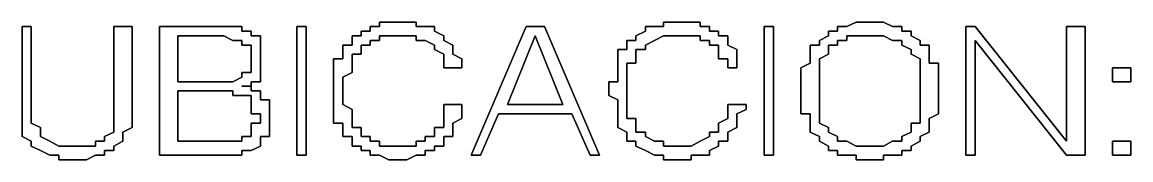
# Model space of a CAD drawing. Header units: metres. Extents: x 2.9 to 42.8, y 1.7 to 28.7.
# Drawn here: x 41.1445 to 41.5713, y 3.6618 to 3.7147 of the extents above; entities that cross this region are included whole.
import ezdxf

# ---------------------------------------------------------------- set-up
doc = ezdxf.new("R2010")
doc.units = ezdxf.units.M
doc.layers.add('NEGRO', color=7, linetype='Continuous')

msp = doc.modelspace()

# ---------------------------------------------------------------- linework, layer by layer
at = {"layer": 'NEGRO', "lineweight": -3}
for points in [[(41.2856, 3.7147), (41.2821, 3.7147), (41.2856, 3.7147)], [(41.2821, 3.7147), (41.2821, 3.713), (41.2821, 3.7147)], [(41.2891, 3.7147), (41.2856, 3.7147), (41.2891, 3.7147)], [(41.2926, 3.7147), (41.2891, 3.7147), (41.2926, 3.7147)], [(41.2962, 3.7147), (41.2926, 3.7147), (41.2962, 3.7147)], [(41.2962, 3.713), (41.2962, 3.7147), (41.2962, 3.713)], [(41.3949, 3.7147), (41.3914, 3.7147), (41.3949, 3.7147)], [(41.3914, 3.7147), (41.3914, 3.713), (41.3914, 3.7147)], [(41.3985, 3.7147), (41.3949, 3.7147), (41.3985, 3.7147)], [(41.402, 3.7147), (41.3985, 3.7147), (41.402, 3.7147)], [(41.4055, 3.7147), (41.402, 3.7147), (41.4055, 3.7147)], [(41.4055, 3.713), (41.4055, 3.7147), (41.4055, 3.713)], [(41.4655, 3.7147), (41.462, 3.713), (41.4655, 3.7147)], [(41.469, 3.7147), (41.4655, 3.7147), (41.469, 3.7147)], [(41.4726, 3.7147), (41.469, 3.7147), (41.4726, 3.7147)], [(41.4761, 3.7147), (41.4726, 3.7147), (41.4761, 3.7147)], [(41.4796, 3.713), (41.4761, 3.7147), (41.4796, 3.713)], [(41.1445, 3.713), (41.1445, 3.6812), (41.1445, 3.713)], [(41.148, 3.713), (41.1445, 3.713), (41.148, 3.713)], [(41.148, 3.683), (41.148, 3.713), (41.148, 3.683)], [(41.1868, 3.713), (41.1798, 3.713), (41.1868, 3.713)], [(41.1798, 3.713), (41.1798, 3.683), (41.1798, 3.713)], [(41.1868, 3.6812), (41.1868, 3.713), (41.1868, 3.6812)], [(41.2221, 3.713), (41.1974, 3.713), (41.2221, 3.713)], [(41.1974, 3.713), (41.1974, 3.6636), (41.1974, 3.713)], [(41.2044, 3.6918), (41.2044, 3.7095), (41.2044, 3.6918)], [(41.2044, 3.7095), (41.2221, 3.7095), (41.2044, 3.7095)], [(41.2256, 3.713), (41.2221, 3.713), (41.2256, 3.713)], [(41.2221, 3.7095), (41.2256, 3.7077), (41.2221, 3.7095)], [(41.2291, 3.713), (41.2256, 3.713), (41.2291, 3.713)], [(41.2291, 3.7112), (41.2291, 3.713), (41.2291, 3.7112)], [(41.2327, 3.7112), (41.2291, 3.7112), (41.2327, 3.7112)], [(41.2327, 3.7095), (41.2327, 3.7112), (41.2327, 3.7095)], [(41.2362, 3.7095), (41.2327, 3.7095), (41.2362, 3.7095)], [(41.2362, 3.7077), (41.2362, 3.7095), (41.2362, 3.7077)], [(41.2538, 3.713), (41.2503, 3.713), (41.2538, 3.713)], [(41.2503, 3.713), (41.2503, 3.6636), (41.2503, 3.713)], [(41.2538, 3.6636), (41.2538, 3.713), (41.2538, 3.6636)], [(41.275, 3.7095), (41.2715, 3.7095), (41.275, 3.7095)], [(41.2715, 3.7095), (41.2715, 3.7077), (41.2715, 3.7095)], [(41.2785, 3.7112), (41.275, 3.7112), (41.2785, 3.7112)], [(41.275, 3.7112), (41.275, 3.7095), (41.275, 3.7112)], [(41.2821, 3.713), (41.2785, 3.713), (41.2821, 3.713)], [(41.2785, 3.713), (41.2785, 3.7112), (41.2785, 3.713)], [(41.2821, 3.7077), (41.2821, 3.7095), (41.2821, 3.7077)], [(41.2821, 3.7095), (41.2856, 3.7095), (41.2821, 3.7095)], [(41.2856, 3.7095), (41.2891, 3.7095), (41.2856, 3.7095)], [(41.2891, 3.7095), (41.2926, 3.7095), (41.2891, 3.7095)], [(41.2926, 3.7095), (41.2962, 3.7095), (41.2926, 3.7095)], [(41.2997, 3.713), (41.2962, 3.713), (41.2997, 3.713)], [(41.2962, 3.7095), (41.2962, 3.7077), (41.2962, 3.7095)], [(41.3032, 3.713), (41.2997, 3.713), (41.3032, 3.713)], [(41.3032, 3.7112), (41.3032, 3.713), (41.3032, 3.7112)], [(41.3068, 3.7095), (41.3032, 3.7112), (41.3068, 3.7095)], [(41.3068, 3.7077), (41.3068, 3.7095), (41.3068, 3.7077)], [(41.3385, 3.713), (41.3173, 3.6636), (41.3385, 3.713)], [(41.3314, 3.683), (41.342, 3.7095), (41.3314, 3.683)], [(41.3456, 3.713), (41.3385, 3.713), (41.3456, 3.713)], [(41.342, 3.7095), (41.3526, 3.683), (41.342, 3.7095)], [(41.3667, 3.6636), (41.3456, 3.713), (41.3667, 3.6636)], [(41.3844, 3.7112), (41.3808, 3.7095), (41.3844, 3.7112)], [(41.3808, 3.7095), (41.3808, 3.7077), (41.3808, 3.7095)], [(41.3879, 3.713), (41.3844, 3.713), (41.3879, 3.713)], [(41.3844, 3.713), (41.3844, 3.7112), (41.3844, 3.713)], [(41.3914, 3.713), (41.3879, 3.713), (41.3914, 3.713)], [(41.3879, 3.7077), (41.3914, 3.7095), (41.3879, 3.7077)], [(41.3914, 3.7095), (41.3949, 3.7095), (41.3914, 3.7095)], [(41.3949, 3.7095), (41.3985, 3.7095), (41.3949, 3.7095)], [(41.3985, 3.7095), (41.402, 3.7095), (41.3985, 3.7095)], [(41.402, 3.7095), (41.4055, 3.7095), (41.402, 3.7095)], [(41.4091, 3.713), (41.4055, 3.713), (41.4091, 3.713)], [(41.4055, 3.7095), (41.4055, 3.7077), (41.4055, 3.7095)], [(41.4091, 3.7112), (41.4091, 3.713), (41.4091, 3.7112)], [(41.4126, 3.7112), (41.4091, 3.7112), (41.4126, 3.7112)], [(41.4126, 3.7095), (41.4126, 3.7112), (41.4126, 3.7095)], [(41.4161, 3.7095), (41.4126, 3.7095), (41.4161, 3.7095)], [(41.4161, 3.7077), (41.4161, 3.7095), (41.4161, 3.7077)], [(41.4337, 3.713), (41.4302, 3.713), (41.4337, 3.713)], [(41.4302, 3.713), (41.4302, 3.6636), (41.4302, 3.713)], [(41.4337, 3.6636), (41.4337, 3.713), (41.4337, 3.6636)], [(41.4549, 3.7095), (41.4514, 3.7077), (41.4549, 3.7095)], [(41.4584, 3.7112), (41.4549, 3.7112), (41.4584, 3.7112)], [(41.4549, 3.7112), (41.4549, 3.7095), (41.4549, 3.7112)], [(41.462, 3.713), (41.4584, 3.713), (41.462, 3.713)], [(41.4584, 3.713), (41.4584, 3.7112), (41.4584, 3.713)], [(41.462, 3.7077), (41.462, 3.7095), (41.462, 3.7077)], [(41.462, 3.7095), (41.4655, 3.7095), (41.462, 3.7095)], [(41.4655, 3.7095), (41.469, 3.7095), (41.4655, 3.7095)], [(41.469, 3.7095), (41.4726, 3.7095), (41.469, 3.7095)], [(41.4726, 3.7095), (41.4761, 3.7095), (41.4726, 3.7095)], [(41.4761, 3.7095), (41.4796, 3.7077), (41.4761, 3.7095)], [(41.4831, 3.713), (41.4796, 3.713), (41.4831, 3.713)], [(41.4831, 3.7112), (41.4831, 3.713), (41.4831, 3.7112)], [(41.4867, 3.7112), (41.4831, 3.7112), (41.4867, 3.7112)], [(41.4867, 3.7095), (41.4867, 3.7112), (41.4867, 3.7095)], [(41.4902, 3.7077), (41.4867, 3.7095), (41.4902, 3.7077)], [(41.5114, 3.713), (41.5078, 3.713), (41.5114, 3.713)], [(41.5078, 3.713), (41.5078, 3.6636), (41.5078, 3.713)], [(41.5466, 3.6689), (41.5114, 3.713), (41.5466, 3.6689)], [(41.5537, 3.713), (41.5466, 3.713), (41.5537, 3.713)], [(41.5466, 3.713), (41.5466, 3.6689), (41.5466, 3.713)], [(41.5537, 3.6636), (41.5537, 3.713), (41.5537, 3.6636)], [(41.2256, 3.7077), (41.2291, 3.7077), (41.2256, 3.7077)], [(41.2291, 3.7077), (41.2291, 3.7059), (41.2291, 3.7077)], [(41.2291, 3.7059), (41.2327, 3.7059), (41.2291, 3.7059)], [(41.2327, 3.7059), (41.2327, 3.7042), (41.2327, 3.7059)], [(41.2362, 3.7059), (41.2362, 3.7077), (41.2362, 3.7059)], [(41.2362, 3.7042), (41.2362, 3.7059), (41.2362, 3.7042)], [(41.2715, 3.7059), (41.2679, 3.7059), (41.2715, 3.7059)], [(41.2679, 3.7059), (41.2679, 3.7042), (41.2679, 3.7059)], [(41.2715, 3.7077), (41.2715, 3.7059), (41.2715, 3.7077)], [(41.275, 3.7042), (41.275, 3.7059), (41.275, 3.7042)], [(41.275, 3.7059), (41.2785, 3.7059), (41.275, 3.7059)], [(41.2785, 3.7059), (41.2785, 3.7077), (41.2785, 3.7059)], [(41.2785, 3.7077), (41.2821, 3.7077), (41.2785, 3.7077)], [(41.2962, 3.7077), (41.2997, 3.7077), (41.2962, 3.7077)], [(41.2997, 3.7077), (41.3032, 3.7059), (41.2997, 3.7077)], [(41.3032, 3.7059), (41.3032, 3.7042), (41.3032, 3.7059)], [(41.3103, 3.7059), (41.3068, 3.7077), (41.3103, 3.7059)], [(41.3103, 3.7042), (41.3103, 3.7059), (41.3103, 3.7042)], [(41.3808, 3.7077), (41.3773, 3.7077), (41.3808, 3.7077)], [(41.3773, 3.7077), (41.3773, 3.7059), (41.3773, 3.7077)], [(41.3773, 3.7059), (41.3773, 3.7042), (41.3773, 3.7059)], [(41.3844, 3.7059), (41.3879, 3.7077), (41.3844, 3.7059)], [(41.3844, 3.7042), (41.3844, 3.7059), (41.3844, 3.7042)], [(41.4055, 3.7077), (41.4091, 3.7077), (41.4055, 3.7077)], [(41.4091, 3.7077), (41.4091, 3.7059), (41.4091, 3.7077)], [(41.4091, 3.7059), (41.4126, 3.7059), (41.4091, 3.7059)], [(41.4126, 3.7059), (41.4126, 3.7042), (41.4126, 3.7059)], [(41.4161, 3.7059), (41.4161, 3.7077), (41.4161, 3.7059)], [(41.4196, 3.7042), (41.4161, 3.7059), (41.4196, 3.7042)], [(41.4514, 3.7059), (41.4479, 3.7059), (41.4514, 3.7059)], [(41.4479, 3.7059), (41.4479, 3.7042), (41.4479, 3.7059)], [(41.4514, 3.7077), (41.4514, 3.7059), (41.4514, 3.7077)], [(41.4549, 3.7042), (41.4549, 3.7059), (41.4549, 3.7042)], [(41.4549, 3.7059), (41.4584, 3.7059), (41.4549, 3.7059)], [(41.4584, 3.7059), (41.4584, 3.7077), (41.4584, 3.7059)], [(41.4584, 3.7077), (41.462, 3.7077), (41.4584, 3.7077)], [(41.4796, 3.7077), (41.4831, 3.7077), (41.4796, 3.7077)], [(41.4831, 3.7077), (41.4831, 3.7059), (41.4831, 3.7077)], [(41.4831, 3.7059), (41.4867, 3.7042), (41.4831, 3.7059)], [(41.4902, 3.7059), (41.4902, 3.7077), (41.4902, 3.7059)], [(41.4937, 3.7059), (41.4902, 3.7059), (41.4937, 3.7059)], [(41.4937, 3.7042), (41.4937, 3.7059), (41.4937, 3.7042)], [(41.5114, 3.6636), (41.5114, 3.7077), (41.5114, 3.6636)], [(41.5114, 3.7077), (41.5466, 3.6636), (41.5114, 3.7077)], [(41.2327, 3.7042), (41.2327, 3.7024), (41.2327, 3.7042)], [(41.2327, 3.7024), (41.2327, 3.7006), (41.2327, 3.7024)], [(41.2327, 3.7006), (41.2327, 3.6989), (41.2327, 3.7006)], [(41.2362, 3.7024), (41.2362, 3.7042), (41.2362, 3.7024)], [(41.2362, 3.7006), (41.2362, 3.7024), (41.2362, 3.7006)], [(41.2362, 3.6989), (41.2362, 3.7006), (41.2362, 3.6989)], [(41.2679, 3.7006), (41.2644, 3.7006), (41.2679, 3.7006)], [(41.2644, 3.7006), (41.2644, 3.6989), (41.2644, 3.7006)], [(41.2679, 3.7042), (41.2679, 3.7024), (41.2679, 3.7042)], [(41.2679, 3.7024), (41.2679, 3.7006), (41.2679, 3.7024)], [(41.2715, 3.7006), (41.2715, 3.7024), (41.2715, 3.7006)], [(41.2715, 3.7024), (41.275, 3.7024), (41.2715, 3.7024)], [(41.2715, 3.6989), (41.2715, 3.7006), (41.2715, 3.6989)], [(41.275, 3.7024), (41.275, 3.7042), (41.275, 3.7024)], [(41.3032, 3.7042), (41.3068, 3.7024), (41.3032, 3.7042)], [(41.3068, 3.7024), (41.3068, 3.7006), (41.3068, 3.7024)], [(41.3068, 3.7006), (41.3068, 3.6989), (41.3068, 3.7006)], [(41.3103, 3.7024), (41.3103, 3.7042), (41.3103, 3.7024)], [(41.3138, 3.7006), (41.3103, 3.7024), (41.3138, 3.7006)], [(41.3138, 3.6989), (41.3138, 3.7006), (41.3138, 3.6989)], [(41.3773, 3.7042), (41.3738, 3.7042), (41.3773, 3.7042)], [(41.3738, 3.7042), (41.3738, 3.7024), (41.3738, 3.7042)], [(41.3738, 3.7024), (41.3738, 3.7006), (41.3738, 3.7024)], [(41.3738, 3.7006), (41.3738, 3.6989), (41.3738, 3.7006)], [(41.3808, 3.7024), (41.3808, 3.7042), (41.3808, 3.7024)], [(41.3808, 3.7042), (41.3844, 3.7042), (41.3808, 3.7042)], [(41.3808, 3.7006), (41.3808, 3.7024), (41.3808, 3.7006)], [(41.3808, 3.6989), (41.3808, 3.7006), (41.3808, 3.6989)], [(41.4126, 3.7042), (41.4126, 3.7024), (41.4126, 3.7042)], [(41.4126, 3.7024), (41.4126, 3.7006), (41.4126, 3.7024)], [(41.4126, 3.7006), (41.4161, 3.7006), (41.4126, 3.7006)], [(41.4161, 3.7006), (41.4161, 3.6989), (41.4161, 3.7006)], [(41.4196, 3.7024), (41.4196, 3.7042), (41.4196, 3.7024)], [(41.4196, 3.7006), (41.4196, 3.7024), (41.4196, 3.7006)], [(41.4196, 3.6989), (41.4196, 3.7006), (41.4196, 3.6989)], [(41.4479, 3.7042), (41.4479, 3.7024), (41.4479, 3.7042)], [(41.4479, 3.7024), (41.4479, 3.7006), (41.4479, 3.7024)], [(41.4479, 3.7006), (41.4479, 3.6989), (41.4479, 3.7006)], [(41.4514, 3.7006), (41.4549, 3.7024), (41.4514, 3.7006)], [(41.4514, 3.6989), (41.4514, 3.7006), (41.4514, 3.6989)], [(41.4549, 3.7024), (41.4549, 3.7042), (41.4549, 3.7024)], [(41.4867, 3.7042), (41.4867, 3.7024), (41.4867, 3.7042)], [(41.4867, 3.7024), (41.4902, 3.7006), (41.4867, 3.7024)], [(41.4902, 3.7006), (41.4902, 3.6989), (41.4902, 3.7006)], [(41.4937, 3.7024), (41.4937, 3.7042), (41.4937, 3.7024)], [(41.4937, 3.7006), (41.4937, 3.7024), (41.4937, 3.7006)], [(41.4937, 3.6989), (41.4937, 3.7006), (41.4937, 3.6989)], [(41.2327, 3.6989), (41.2327, 3.6971), (41.2327, 3.6989)], [(41.2327, 3.6971), (41.2327, 3.6953), (41.2327, 3.6971)], [(41.2362, 3.6971), (41.2362, 3.6989), (41.2362, 3.6971)], [(41.2362, 3.6953), (41.2362, 3.6971), (41.2362, 3.6953)], [(41.2644, 3.6989), (41.2644, 3.6971), (41.2644, 3.6989)], [(41.2644, 3.6971), (41.2644, 3.6953), (41.2644, 3.6971)], [(41.2715, 3.6971), (41.2715, 3.6989), (41.2715, 3.6971)], [(41.2715, 3.6953), (41.2715, 3.6971), (41.2715, 3.6953)], [(41.3068, 3.6989), (41.3068, 3.6971), (41.3068, 3.6989)], [(41.3068, 3.6971), (41.3138, 3.6971), (41.3068, 3.6971)], [(41.3138, 3.6971), (41.3138, 3.6989), (41.3138, 3.6971)], [(41.3738, 3.6989), (41.3738, 3.6971), (41.3738, 3.6989)], [(41.3738, 3.6971), (41.3738, 3.6953), (41.3738, 3.6971)], [(41.3773, 3.6971), (41.3773, 3.6989), (41.3773, 3.6971)], [(41.3773, 3.6989), (41.3808, 3.6989), (41.3773, 3.6989)], [(41.3773, 3.6953), (41.3773, 3.6971), (41.3773, 3.6953)], [(41.4161, 3.6989), (41.4161, 3.6971), (41.4161, 3.6989)], [(41.4161, 3.6971), (41.4196, 3.6971), (41.4161, 3.6971)], [(41.4196, 3.6971), (41.4196, 3.6989), (41.4196, 3.6971)], [(41.4479, 3.6989), (41.4443, 3.6971), (41.4479, 3.6989)], [(41.4443, 3.6971), (41.4443, 3.6953), (41.4443, 3.6971)], [(41.4514, 3.6971), (41.4514, 3.6989), (41.4514, 3.6971)], [(41.4514, 3.6953), (41.4514, 3.6971), (41.4514, 3.6953)], [(41.4902, 3.6989), (41.4902, 3.6971), (41.4902, 3.6989)], [(41.4902, 3.6971), (41.4902, 3.6953), (41.4902, 3.6971)], [(41.4973, 3.6989), (41.4937, 3.6989), (41.4973, 3.6989)], [(41.4973, 3.6971), (41.4973, 3.6989), (41.4973, 3.6971)], [(41.4973, 3.6953), (41.4973, 3.6971), (41.4973, 3.6953)], [(41.5713, 3.6971), (41.5643, 3.6971), (41.5713, 3.6971)], [(41.5643, 3.6971), (41.5643, 3.6918), (41.5643, 3.6971)], [(41.5713, 3.6918), (41.5713, 3.6971), (41.5713, 3.6918)], [(41.2291, 3.6936), (41.2256, 3.6918), (41.2291, 3.6936)], [(41.2327, 3.6953), (41.2291, 3.6953), (41.2327, 3.6953)], [(41.2291, 3.6953), (41.2291, 3.6936), (41.2291, 3.6953)], [(41.2362, 3.6936), (41.2362, 3.6953), (41.2362, 3.6936)], [(41.2362, 3.6918), (41.2362, 3.6936), (41.2362, 3.6918)], [(41.2644, 3.6953), (41.2644, 3.6936), (41.2644, 3.6953)], [(41.2644, 3.6936), (41.2644, 3.6918), (41.2644, 3.6936)], [(41.2679, 3.6936), (41.2715, 3.6953), (41.2679, 3.6936)], [(41.2679, 3.6918), (41.2679, 3.6936), (41.2679, 3.6918)], [(41.3738, 3.6953), (41.3738, 3.6936), (41.3738, 3.6953)], [(41.3738, 3.6936), (41.3738, 3.6918), (41.3738, 3.6936)], [(41.3773, 3.6936), (41.3773, 3.6953), (41.3773, 3.6936)], [(41.3773, 3.6918), (41.3773, 3.6936), (41.3773, 3.6918)], [(41.4443, 3.6953), (41.4443, 3.6936), (41.4443, 3.6953)], [(41.4443, 3.6936), (41.4443, 3.6918), (41.4443, 3.6936)], [(41.4514, 3.6936), (41.4514, 3.6953), (41.4514, 3.6936)], [(41.4514, 3.6918), (41.4514, 3.6936), (41.4514, 3.6918)], [(41.4902, 3.6953), (41.4902, 3.6936), (41.4902, 3.6953)], [(41.4902, 3.6936), (41.4902, 3.6918), (41.4902, 3.6936)], [(41.4973, 3.6936), (41.4973, 3.6953), (41.4973, 3.6936)], [(41.4973, 3.6918), (41.4973, 3.6936), (41.4973, 3.6918)], [(41.2221, 3.6918), (41.2044, 3.6918), (41.2221, 3.6918)], [(41.2044, 3.6689), (41.2044, 3.6883), (41.2044, 3.6689)], [(41.2044, 3.6883), (41.2221, 3.6883), (41.2044, 3.6883)], [(41.2256, 3.6918), (41.2221, 3.6918), (41.2256, 3.6918)], [(41.2221, 3.6883), (41.2256, 3.6883), (41.2221, 3.6883)], [(41.2256, 3.6883), (41.2256, 3.6865), (41.2256, 3.6883)], [(41.2327, 3.6901), (41.2291, 3.6901), (41.2327, 3.6901)], [(41.2291, 3.6901), (41.2327, 3.6901), (41.2291, 3.6901)], [(41.2327, 3.6901), (41.2327, 3.6918), (41.2327, 3.6901)], [(41.2327, 3.6918), (41.2362, 3.6918), (41.2327, 3.6918)], [(41.2327, 3.6883), (41.2327, 3.6901), (41.2327, 3.6883)], [(41.2362, 3.6883), (41.2327, 3.6883), (41.2362, 3.6883)], [(41.2362, 3.6865), (41.2362, 3.6883), (41.2362, 3.6865)], [(41.2644, 3.6918), (41.2644, 3.6901), (41.2644, 3.6918)], [(41.2644, 3.6901), (41.2644, 3.6883), (41.2644, 3.6901)], [(41.2644, 3.6883), (41.2644, 3.6865), (41.2644, 3.6883)], [(41.2679, 3.6901), (41.2679, 3.6918), (41.2679, 3.6901)], [(41.2679, 3.6883), (41.2679, 3.6901), (41.2679, 3.6883)], [(41.2679, 3.6865), (41.2679, 3.6883), (41.2679, 3.6865)], [(41.3738, 3.6918), (41.3703, 3.6918), (41.3738, 3.6918)], [(41.3703, 3.6918), (41.3703, 3.6901), (41.3703, 3.6918)], [(41.3703, 3.6901), (41.3703, 3.6883), (41.3703, 3.6901)], [(41.3703, 3.6883), (41.3703, 3.6865), (41.3703, 3.6883)], [(41.3773, 3.6901), (41.3773, 3.6918), (41.3773, 3.6901)], [(41.3773, 3.6883), (41.3773, 3.6901), (41.3773, 3.6883)], [(41.3773, 3.6865), (41.3773, 3.6883), (41.3773, 3.6865)], [(41.4443, 3.6918), (41.4443, 3.6901), (41.4443, 3.6918)], [(41.4443, 3.6901), (41.4443, 3.6883), (41.4443, 3.6901)], [(41.4443, 3.6883), (41.4443, 3.6865), (41.4443, 3.6883)], [(41.4514, 3.6901), (41.4514, 3.6918), (41.4514, 3.6901)], [(41.4514, 3.6883), (41.4514, 3.6901), (41.4514, 3.6883)], [(41.4514, 3.6865), (41.4514, 3.6883), (41.4514, 3.6865)], [(41.4902, 3.6918), (41.4902, 3.6901), (41.4902, 3.6918)], [(41.4902, 3.6901), (41.4902, 3.6883), (41.4902, 3.6901)], [(41.4902, 3.6883), (41.4902, 3.6865), (41.4902, 3.6883)], [(41.4973, 3.6901), (41.4973, 3.6918), (41.4973, 3.6901)], [(41.4973, 3.6883), (41.4973, 3.6901), (41.4973, 3.6883)], [(41.4973, 3.6865), (41.4973, 3.6883), (41.4973, 3.6865)], [(41.5643, 3.6918), (41.5713, 3.6918), (41.5643, 3.6918)], [(41.2256, 3.6865), (41.2291, 3.6865), (41.2256, 3.6865)], [(41.2291, 3.6865), (41.2327, 3.6865), (41.2291, 3.6865)], [(41.2327, 3.6865), (41.2327, 3.6848), (41.2327, 3.6865)], [(41.2327, 3.6848), (41.2327, 3.683), (41.2327, 3.6848)], [(41.2362, 3.6848), (41.2362, 3.6865), (41.2362, 3.6848)], [(41.2397, 3.6848), (41.2362, 3.6848), (41.2397, 3.6848)], [(41.2397, 3.683), (41.2397, 3.6848), (41.2397, 3.683)], [(41.2644, 3.6865), (41.2644, 3.6848), (41.2644, 3.6865)], [(41.2644, 3.6848), (41.2644, 3.683), (41.2644, 3.6848)], [(41.2679, 3.6848), (41.2679, 3.6865), (41.2679, 3.6848)], [(41.2679, 3.683), (41.2679, 3.6848), (41.2679, 3.683)], [(41.3703, 3.6865), (41.3738, 3.6848), (41.3703, 3.6865)], [(41.3738, 3.6848), (41.3738, 3.683), (41.3738, 3.6848)], [(41.3773, 3.6848), (41.3773, 3.6865), (41.3773, 3.6848)], [(41.3773, 3.683), (41.3773, 3.6848), (41.3773, 3.683)], [(41.4443, 3.6865), (41.4443, 3.6848), (41.4443, 3.6865)], [(41.4443, 3.6848), (41.4443, 3.683), (41.4443, 3.6848)], [(41.4514, 3.6848), (41.4514, 3.6865), (41.4514, 3.6848)], [(41.4514, 3.683), (41.4514, 3.6848), (41.4514, 3.683)], [(41.4902, 3.6865), (41.4902, 3.6848), (41.4902, 3.6865)], [(41.4902, 3.6848), (41.4902, 3.683), (41.4902, 3.6848)], [(41.4973, 3.6848), (41.4973, 3.6865), (41.4973, 3.6848)], [(41.4973, 3.683), (41.4973, 3.6848), (41.4973, 3.683)], [(41.1445, 3.6812), (41.1445, 3.6795), (41.1445, 3.6812)], [(41.1445, 3.6795), (41.1445, 3.6777), (41.1445, 3.6795)], [(41.148, 3.6812), (41.148, 3.683), (41.148, 3.6812)], [(41.148, 3.6795), (41.148, 3.6812), (41.148, 3.6795)], [(41.148, 3.6777), (41.148, 3.6795), (41.148, 3.6777)], [(41.1798, 3.683), (41.1798, 3.6812), (41.1798, 3.683)], [(41.1798, 3.6812), (41.1798, 3.6795), (41.1798, 3.6812)], [(41.1798, 3.6795), (41.1798, 3.6777), (41.1798, 3.6795)], [(41.1868, 3.6795), (41.1868, 3.6812), (41.1868, 3.6795)], [(41.1868, 3.6777), (41.1868, 3.6795), (41.1868, 3.6777)], [(41.2327, 3.683), (41.2327, 3.6812), (41.2327, 3.683)], [(41.2327, 3.6812), (41.2327, 3.6795), (41.2327, 3.6812)], [(41.2327, 3.6795), (41.2362, 3.6795), (41.2327, 3.6795)], [(41.2362, 3.6795), (41.2362, 3.6777), (41.2362, 3.6795)], [(41.2397, 3.6812), (41.2397, 3.683), (41.2397, 3.6812)], [(41.2397, 3.6795), (41.2397, 3.6812), (41.2397, 3.6795)], [(41.2397, 3.6777), (41.2397, 3.6795), (41.2397, 3.6777)], [(41.2644, 3.683), (41.2644, 3.6812), (41.2644, 3.683)], [(41.2644, 3.6812), (41.2644, 3.6795), (41.2644, 3.6812)], [(41.2644, 3.6795), (41.2644, 3.6777), (41.2644, 3.6795)], [(41.2715, 3.6812), (41.2679, 3.683), (41.2715, 3.6812)], [(41.2715, 3.6795), (41.2715, 3.6812), (41.2715, 3.6795)], [(41.2715, 3.6777), (41.2715, 3.6795), (41.2715, 3.6777)], [(41.3138, 3.683), (41.3068, 3.683), (41.3138, 3.683)], [(41.3068, 3.683), (41.3068, 3.6812), (41.3068, 3.683)], [(41.3068, 3.6812), (41.3068, 3.6795), (41.3068, 3.6812)], [(41.3068, 3.6795), (41.3068, 3.6777), (41.3068, 3.6795)], [(41.3138, 3.6812), (41.3138, 3.683), (41.3138, 3.6812)], [(41.3138, 3.6795), (41.3138, 3.6812), (41.3138, 3.6795)], [(41.3138, 3.6777), (41.3138, 3.6795), (41.3138, 3.6777)], [(41.3209, 3.6636), (41.3279, 3.6795), (41.3209, 3.6636)], [(41.3279, 3.6795), (41.3561, 3.6795), (41.3279, 3.6795)], [(41.3526, 3.683), (41.3314, 3.683), (41.3526, 3.683)], [(41.3561, 3.6795), (41.3632, 3.6636), (41.3561, 3.6795)], [(41.3738, 3.683), (41.3738, 3.6812), (41.3738, 3.683)], [(41.3738, 3.6812), (41.3738, 3.6795), (41.3738, 3.6812)], [(41.3738, 3.6795), (41.3738, 3.6777), (41.3738, 3.6795)], [(41.3773, 3.6812), (41.3773, 3.683), (41.3773, 3.6812)], [(41.3773, 3.6795), (41.3773, 3.6812), (41.3773, 3.6795)], [(41.3773, 3.6777), (41.3773, 3.6795), (41.3773, 3.6777)], [(41.4232, 3.683), (41.4161, 3.683), (41.4232, 3.683)], [(41.4161, 3.683), (41.4161, 3.6812), (41.4161, 3.683)], [(41.4161, 3.6812), (41.4161, 3.6795), (41.4161, 3.6812)], [(41.4161, 3.6795), (41.4161, 3.6777), (41.4161, 3.6795)], [(41.4196, 3.6795), (41.4232, 3.6812), (41.4196, 3.6795)], [(41.4196, 3.6777), (41.4196, 3.6795), (41.4196, 3.6777)], [(41.4232, 3.6812), (41.4232, 3.683), (41.4232, 3.6812)], [(41.4443, 3.683), (41.4443, 3.6812), (41.4443, 3.683)], [(41.4443, 3.6812), (41.4443, 3.6795), (41.4443, 3.6812)], [(41.4443, 3.6795), (41.4479, 3.6795), (41.4443, 3.6795)], [(41.4479, 3.6795), (41.4479, 3.6777), (41.4479, 3.6795)], [(41.4514, 3.6812), (41.4514, 3.683), (41.4514, 3.6812)], [(41.4514, 3.6795), (41.4514, 3.6812), (41.4514, 3.6795)], [(41.4514, 3.6777), (41.4514, 3.6795), (41.4514, 3.6777)], [(41.4902, 3.683), (41.4902, 3.6812), (41.4902, 3.683)], [(41.4902, 3.6812), (41.4902, 3.6795), (41.4902, 3.6812)], [(41.4902, 3.6795), (41.4902, 3.6777), (41.4902, 3.6795)], [(41.4937, 3.6777), (41.4973, 3.6795), (41.4937, 3.6777)], [(41.4973, 3.6812), (41.4973, 3.683), (41.4973, 3.6812)], [(41.4973, 3.6795), (41.4973, 3.6812), (41.4973, 3.6795)], [(41.1445, 3.6777), (41.1445, 3.6759), (41.1445, 3.6777)], [(41.1445, 3.6759), (41.1445, 3.6742), (41.1445, 3.6759)], [(41.148, 3.6759), (41.148, 3.6777), (41.148, 3.6759)], [(41.1515, 3.6742), (41.148, 3.6759), (41.1515, 3.6742)], [(41.1798, 3.6777), (41.1798, 3.6759), (41.1798, 3.6777)], [(41.1798, 3.6759), (41.1798, 3.6742), (41.1798, 3.6759)], [(41.1868, 3.6759), (41.1868, 3.6777), (41.1868, 3.6759)], [(41.1868, 3.6742), (41.1868, 3.6759), (41.1868, 3.6742)], [(41.2362, 3.6759), (41.2327, 3.6759), (41.2362, 3.6759)], [(41.2327, 3.6759), (41.2327, 3.6742), (41.2327, 3.6759)], [(41.2362, 3.6777), (41.2362, 3.6759), (41.2362, 3.6777)], [(41.2397, 3.6759), (41.2397, 3.6777), (41.2397, 3.6759)], [(41.2397, 3.6742), (41.2397, 3.6759), (41.2397, 3.6742)], [(41.2644, 3.6777), (41.2644, 3.6759), (41.2644, 3.6777)], [(41.2644, 3.6759), (41.2679, 3.6759), (41.2644, 3.6759)], [(41.2679, 3.6759), (41.2679, 3.6742), (41.2679, 3.6759)], [(41.2715, 3.6759), (41.2715, 3.6777), (41.2715, 3.6759)], [(41.2715, 3.6742), (41.2715, 3.6759), (41.2715, 3.6742)], [(41.3068, 3.6777), (41.3068, 3.6759), (41.3068, 3.6777)], [(41.3068, 3.6759), (41.3068, 3.6742), (41.3068, 3.6759)], [(41.3103, 3.6759), (41.3138, 3.6777), (41.3103, 3.6759)], [(41.3103, 3.6742), (41.3103, 3.6759), (41.3103, 3.6742)], [(41.3738, 3.6777), (41.3738, 3.6759), (41.3738, 3.6777)], [(41.3738, 3.6759), (41.3738, 3.6742), (41.3738, 3.6759)], [(41.3808, 3.6777), (41.3773, 3.6777), (41.3808, 3.6777)], [(41.3808, 3.6759), (41.3808, 3.6777), (41.3808, 3.6759)], [(41.3808, 3.6742), (41.3808, 3.6759), (41.3808, 3.6742)], [(41.4161, 3.6777), (41.4126, 3.6759), (41.4161, 3.6777)], [(41.4126, 3.6759), (41.4126, 3.6742), (41.4126, 3.6759)], [(41.4196, 3.6759), (41.4196, 3.6777), (41.4196, 3.6759)], [(41.4196, 3.6742), (41.4196, 3.6759), (41.4196, 3.6742)], [(41.4479, 3.6777), (41.4479, 3.6759), (41.4479, 3.6777)], [(41.4479, 3.6759), (41.4479, 3.6742), (41.4479, 3.6759)], [(41.4514, 3.6759), (41.4514, 3.6777), (41.4514, 3.6759)], [(41.4549, 3.6742), (41.4514, 3.6759), (41.4549, 3.6742)], [(41.4902, 3.6759), (41.4867, 3.6759), (41.4902, 3.6759)], [(41.4867, 3.6759), (41.4867, 3.6742), (41.4867, 3.6759)], [(41.4902, 3.6777), (41.4902, 3.6759), (41.4902, 3.6777)], [(41.4937, 3.6759), (41.4937, 3.6777), (41.4937, 3.6759)], [(41.4937, 3.6742), (41.4937, 3.6759), (41.4937, 3.6742)], [(41.1445, 3.6742), (41.1445, 3.6724), (41.1445, 3.6742)], [(41.1445, 3.6724), (41.1445, 3.6707), (41.1445, 3.6724)], [(41.1445, 3.6707), (41.148, 3.6689), (41.1445, 3.6707)], [(41.1515, 3.6724), (41.1515, 3.6742), (41.1515, 3.6724)], [(41.1515, 3.6707), (41.1515, 3.6724), (41.1515, 3.6707)], [(41.1551, 3.6689), (41.1515, 3.6707), (41.1551, 3.6689)], [(41.1798, 3.6724), (41.1762, 3.6707), (41.1798, 3.6724)], [(41.1762, 3.6707), (41.1762, 3.6689), (41.1762, 3.6707)], [(41.1798, 3.6742), (41.1798, 3.6724), (41.1798, 3.6742)], [(41.1833, 3.6724), (41.1868, 3.6742), (41.1833, 3.6724)], [(41.1833, 3.6707), (41.1833, 3.6724), (41.1833, 3.6707)], [(41.1833, 3.6689), (41.1833, 3.6707), (41.1833, 3.6689)], [(41.2327, 3.6707), (41.2291, 3.6707), (41.2327, 3.6707)], [(41.2291, 3.6707), (41.2291, 3.6689), (41.2291, 3.6707)], [(41.2327, 3.6742), (41.2327, 3.6724), (41.2327, 3.6742)], [(41.2327, 3.6724), (41.2327, 3.6707), (41.2327, 3.6724)], [(41.2362, 3.6689), (41.2362, 3.6707), (41.2362, 3.6689)], [(41.2362, 3.6707), (41.2397, 3.6707), (41.2362, 3.6707)], [(41.2397, 3.6724), (41.2397, 3.6742), (41.2397, 3.6724)], [(41.2397, 3.6707), (41.2397, 3.6724), (41.2397, 3.6707)], [(41.2679, 3.6742), (41.2679, 3.6724), (41.2679, 3.6742)], [(41.2679, 3.6724), (41.2679, 3.6707), (41.2679, 3.6724)], [(41.2679, 3.6707), (41.2715, 3.6707), (41.2679, 3.6707)], [(41.275, 3.6742), (41.2715, 3.6742), (41.275, 3.6742)], [(41.2715, 3.6707), (41.2715, 3.6689), (41.2715, 3.6707)], [(41.275, 3.6724), (41.275, 3.6742), (41.275, 3.6724)], [(41.275, 3.6707), (41.275, 3.6724), (41.275, 3.6707)], [(41.2785, 3.6707), (41.275, 3.6707), (41.2785, 3.6707)], [(41.2785, 3.6689), (41.2785, 3.6707), (41.2785, 3.6689)], [(41.3032, 3.6707), (41.2997, 3.6707), (41.3032, 3.6707)], [(41.2997, 3.6707), (41.2997, 3.6689), (41.2997, 3.6707)], [(41.3068, 3.6742), (41.3032, 3.6742), (41.3068, 3.6742)], [(41.3032, 3.6742), (41.3032, 3.6724), (41.3032, 3.6742)], [(41.3032, 3.6724), (41.3032, 3.6707), (41.3032, 3.6724)], [(41.3068, 3.6689), (41.3068, 3.6707), (41.3068, 3.6689)], [(41.3068, 3.6707), (41.3103, 3.6707), (41.3068, 3.6707)], [(41.3103, 3.6724), (41.3103, 3.6742), (41.3103, 3.6724)], [(41.3103, 3.6707), (41.3103, 3.6724), (41.3103, 3.6707)], [(41.3738, 3.6742), (41.3773, 3.6724), (41.3738, 3.6742)], [(41.3773, 3.6724), (41.3773, 3.6707), (41.3773, 3.6724)], [(41.3773, 3.6707), (41.3773, 3.6689), (41.3773, 3.6707)], [(41.3808, 3.6724), (41.3808, 3.6742), (41.3808, 3.6724)], [(41.3844, 3.6724), (41.3808, 3.6724), (41.3844, 3.6724)], [(41.3844, 3.6707), (41.3844, 3.6724), (41.3844, 3.6707)], [(41.3879, 3.6689), (41.3844, 3.6707), (41.3879, 3.6689)], [(41.4091, 3.6707), (41.4055, 3.6689), (41.4091, 3.6707)], [(41.4126, 3.6724), (41.4091, 3.6724), (41.4126, 3.6724)], [(41.4091, 3.6724), (41.4091, 3.6707), (41.4091, 3.6724)], [(41.4126, 3.6742), (41.4126, 3.6724), (41.4126, 3.6742)], [(41.4161, 3.6724), (41.4196, 3.6742), (41.4161, 3.6724)], [(41.4161, 3.6707), (41.4161, 3.6724), (41.4161, 3.6707)], [(41.4161, 3.6689), (41.4161, 3.6707), (41.4161, 3.6689)], [(41.4479, 3.6742), (41.4479, 3.6724), (41.4479, 3.6742)], [(41.4479, 3.6724), (41.4514, 3.6707), (41.4479, 3.6724)], [(41.4514, 3.6707), (41.4514, 3.6689), (41.4514, 3.6707)], [(41.4549, 3.6724), (41.4549, 3.6742), (41.4549, 3.6724)], [(41.4584, 3.6707), (41.4549, 3.6724), (41.4584, 3.6707)], [(41.4584, 3.6689), (41.4584, 3.6707), (41.4584, 3.6689)], [(41.4867, 3.6724), (41.4831, 3.6707), (41.4867, 3.6724)], [(41.4831, 3.6707), (41.4831, 3.6689), (41.4831, 3.6707)], [(41.4867, 3.6742), (41.4867, 3.6724), (41.4867, 3.6742)], [(41.4902, 3.6707), (41.4937, 3.6724), (41.4902, 3.6707)], [(41.4902, 3.6689), (41.4902, 3.6707), (41.4902, 3.6689)], [(41.4937, 3.6724), (41.4937, 3.6742), (41.4937, 3.6724)], [(41.148, 3.6689), (41.148, 3.6671), (41.148, 3.6689)], [(41.148, 3.6671), (41.1515, 3.6654), (41.148, 3.6671)], [(41.1586, 3.6671), (41.1551, 3.6689), (41.1586, 3.6671)], [(41.1621, 3.6671), (41.1586, 3.6671), (41.1621, 3.6671)], [(41.1656, 3.6671), (41.1621, 3.6671), (41.1656, 3.6671)], [(41.1692, 3.6671), (41.1656, 3.6671), (41.1692, 3.6671)], [(41.1727, 3.6671), (41.1692, 3.6671), (41.1727, 3.6671)], [(41.1762, 3.6689), (41.1727, 3.6689), (41.1762, 3.6689)], [(41.1727, 3.6689), (41.1727, 3.6671), (41.1727, 3.6689)], [(41.1798, 3.6671), (41.1833, 3.6689), (41.1798, 3.6671)], [(41.1798, 3.6654), (41.1798, 3.6671), (41.1798, 3.6654)], [(41.2221, 3.6689), (41.2044, 3.6689), (41.2221, 3.6689)], [(41.2256, 3.6689), (41.2221, 3.6689), (41.2256, 3.6689)], [(41.2291, 3.6689), (41.2256, 3.6689), (41.2291, 3.6689)], [(41.2327, 3.6654), (41.2362, 3.6671), (41.2327, 3.6654)], [(41.2362, 3.6671), (41.2362, 3.6689), (41.2362, 3.6671)], [(41.2715, 3.6689), (41.2715, 3.6671), (41.2715, 3.6689)], [(41.2715, 3.6671), (41.275, 3.6671), (41.2715, 3.6671)], [(41.275, 3.6671), (41.275, 3.6654), (41.275, 3.6671)], [(41.2821, 3.6689), (41.2785, 3.6689), (41.2821, 3.6689)], [(41.2821, 3.6671), (41.2821, 3.6689), (41.2821, 3.6671)], [(41.2856, 3.6671), (41.2821, 3.6671), (41.2856, 3.6671)], [(41.2891, 3.6671), (41.2856, 3.6671), (41.2891, 3.6671)], [(41.2926, 3.6671), (41.2891, 3.6671), (41.2926, 3.6671)], [(41.2962, 3.6671), (41.2926, 3.6671), (41.2962, 3.6671)], [(41.2997, 3.6689), (41.2962, 3.6689), (41.2997, 3.6689)], [(41.2962, 3.6689), (41.2962, 3.6671), (41.2962, 3.6689)], [(41.3032, 3.6654), (41.3032, 3.6671), (41.3032, 3.6654)], [(41.3032, 3.6671), (41.3068, 3.6671), (41.3032, 3.6671)], [(41.3068, 3.6671), (41.3068, 3.6689), (41.3068, 3.6671)], [(41.3773, 3.6689), (41.3808, 3.6689), (41.3773, 3.6689)], [(41.3808, 3.6689), (41.3808, 3.6671), (41.3808, 3.6689)], [(41.3808, 3.6671), (41.3844, 3.6654), (41.3808, 3.6671)], [(41.3914, 3.6689), (41.3879, 3.6689), (41.3914, 3.6689)], [(41.3914, 3.6671), (41.3914, 3.6689), (41.3914, 3.6671)], [(41.3949, 3.6671), (41.3914, 3.6671), (41.3949, 3.6671)], [(41.3985, 3.6671), (41.3949, 3.6671), (41.3985, 3.6671)], [(41.402, 3.6671), (41.3985, 3.6671), (41.402, 3.6671)], [(41.4055, 3.6689), (41.402, 3.6671), (41.4055, 3.6689)], [(41.4091, 3.6654), (41.4126, 3.6671), (41.4091, 3.6654)], [(41.4126, 3.6671), (41.4126, 3.6689), (41.4126, 3.6671)], [(41.4126, 3.6689), (41.4161, 3.6689), (41.4126, 3.6689)], [(41.4514, 3.6689), (41.4549, 3.6671), (41.4514, 3.6689)], [(41.4549, 3.6671), (41.4549, 3.6654), (41.4549, 3.6671)], [(41.462, 3.6689), (41.4584, 3.6689), (41.462, 3.6689)], [(41.4655, 3.6671), (41.462, 3.6689), (41.4655, 3.6671)], [(41.469, 3.6671), (41.4655, 3.6671), (41.469, 3.6671)], [(41.4726, 3.6671), (41.469, 3.6671), (41.4726, 3.6671)], [(41.4761, 3.6671), (41.4726, 3.6671), (41.4761, 3.6671)], [(41.4796, 3.6689), (41.4761, 3.6671), (41.4796, 3.6689)], [(41.4831, 3.6689), (41.4796, 3.6689), (41.4831, 3.6689)], [(41.4867, 3.6671), (41.4902, 3.6689), (41.4867, 3.6671)], [(41.4867, 3.6654), (41.4867, 3.6671), (41.4867, 3.6654)], [(41.5713, 3.6689), (41.5643, 3.6689), (41.5713, 3.6689)], [(41.5643, 3.6689), (41.5643, 3.6636), (41.5643, 3.6689)], [(41.5713, 3.6636), (41.5713, 3.6689), (41.5713, 3.6636)], [(41.1515, 3.6654), (41.1551, 3.6636), (41.1515, 3.6654)], [(41.1551, 3.6636), (41.1586, 3.6636), (41.1551, 3.6636)], [(41.1586, 3.6636), (41.1586, 3.6618), (41.1586, 3.6636)], [(41.1692, 3.6618), (41.1727, 3.6636), (41.1692, 3.6618)], [(41.1727, 3.6636), (41.1762, 3.6636), (41.1727, 3.6636)], [(41.1762, 3.6636), (41.1762, 3.6654), (41.1762, 3.6636)], [(41.1762, 3.6654), (41.1798, 3.6654), (41.1762, 3.6654)], [(41.1974, 3.6636), (41.2221, 3.6636), (41.1974, 3.6636)], [(41.2221, 3.6636), (41.2256, 3.6636), (41.2221, 3.6636)], [(41.2256, 3.6636), (41.2291, 3.6636), (41.2256, 3.6636)], [(41.2291, 3.6636), (41.2291, 3.6654), (41.2291, 3.6636)], [(41.2291, 3.6654), (41.2327, 3.6654), (41.2291, 3.6654)], [(41.2503, 3.6636), (41.2538, 3.6636), (41.2503, 3.6636)], [(41.275, 3.6654), (41.2785, 3.6654), (41.275, 3.6654)], [(41.2785, 3.6654), (41.2785, 3.6636), (41.2785, 3.6654)], [(41.2785, 3.6636), (41.2821, 3.6636), (41.2785, 3.6636)], [(41.2821, 3.6636), (41.2856, 3.6618), (41.2821, 3.6636)], [(41.2926, 3.6618), (41.2962, 3.6636), (41.2926, 3.6618)], [(41.2962, 3.6636), (41.2997, 3.6636), (41.2962, 3.6636)], [(41.2997, 3.6636), (41.2997, 3.6654), (41.2997, 3.6636)], [(41.2997, 3.6654), (41.3032, 3.6654), (41.2997, 3.6654)], [(41.3173, 3.6636), (41.3209, 3.6636), (41.3173, 3.6636)], [(41.3632, 3.6636), (41.3667, 3.6636), (41.3632, 3.6636)], [(41.3844, 3.6654), (41.3879, 3.6636), (41.3844, 3.6654)], [(41.3879, 3.6636), (41.3914, 3.6636), (41.3879, 3.6636)], [(41.3914, 3.6636), (41.3914, 3.6618), (41.3914, 3.6636)], [(41.402, 3.6618), (41.402, 3.6636), (41.402, 3.6618)], [(41.402, 3.6636), (41.4055, 3.6636), (41.402, 3.6636)], [(41.4055, 3.6636), (41.4091, 3.6636), (41.4055, 3.6636)], [(41.4091, 3.6636), (41.4091, 3.6654), (41.4091, 3.6636)], [(41.4302, 3.6636), (41.4337, 3.6636), (41.4302, 3.6636)], [(41.4549, 3.6654), (41.4584, 3.6654), (41.4549, 3.6654)], [(41.4584, 3.6654), (41.4584, 3.6636), (41.4584, 3.6654)], [(41.4584, 3.6636), (41.462, 3.6636), (41.4584, 3.6636)], [(41.462, 3.6636), (41.4655, 3.6636), (41.462, 3.6636)], [(41.4655, 3.6636), (41.4655, 3.6618), (41.4655, 3.6636)], [(41.4761, 3.6618), (41.4761, 3.6636), (41.4761, 3.6618)], [(41.4761, 3.6636), (41.4796, 3.6636), (41.4761, 3.6636)], [(41.4796, 3.6636), (41.4831, 3.6636), (41.4796, 3.6636)], [(41.4831, 3.6636), (41.4831, 3.6654), (41.4831, 3.6636)], [(41.4831, 3.6654), (41.4867, 3.6654), (41.4831, 3.6654)], [(41.5078, 3.6636), (41.5114, 3.6636), (41.5078, 3.6636)], [(41.5466, 3.6636), (41.5537, 3.6636), (41.5466, 3.6636)], [(41.5643, 3.6636), (41.5713, 3.6636), (41.5643, 3.6636)], [(41.1586, 3.6618), (41.1621, 3.6618), (41.1586, 3.6618)], [(41.1621, 3.6618), (41.1656, 3.6618), (41.1621, 3.6618)], [(41.1656, 3.6618), (41.1692, 3.6618), (41.1656, 3.6618)], [(41.2856, 3.6618), (41.2891, 3.6618), (41.2856, 3.6618)], [(41.2891, 3.6618), (41.2926, 3.6618), (41.2891, 3.6618)], [(41.3914, 3.6618), (41.3949, 3.6618), (41.3914, 3.6618)], [(41.3949, 3.6618), (41.3985, 3.6618), (41.3949, 3.6618)], [(41.3985, 3.6618), (41.402, 3.6618), (41.3985, 3.6618)], [(41.4655, 3.6618), (41.469, 3.6618), (41.4655, 3.6618)], [(41.469, 3.6618), (41.4726, 3.6618), (41.469, 3.6618)], [(41.4726, 3.6618), (41.4761, 3.6618), (41.4726, 3.6618)]]:
    msp.add_lwpolyline(points, dxfattribs=at)

doc.saveas('drawing.dxf')
